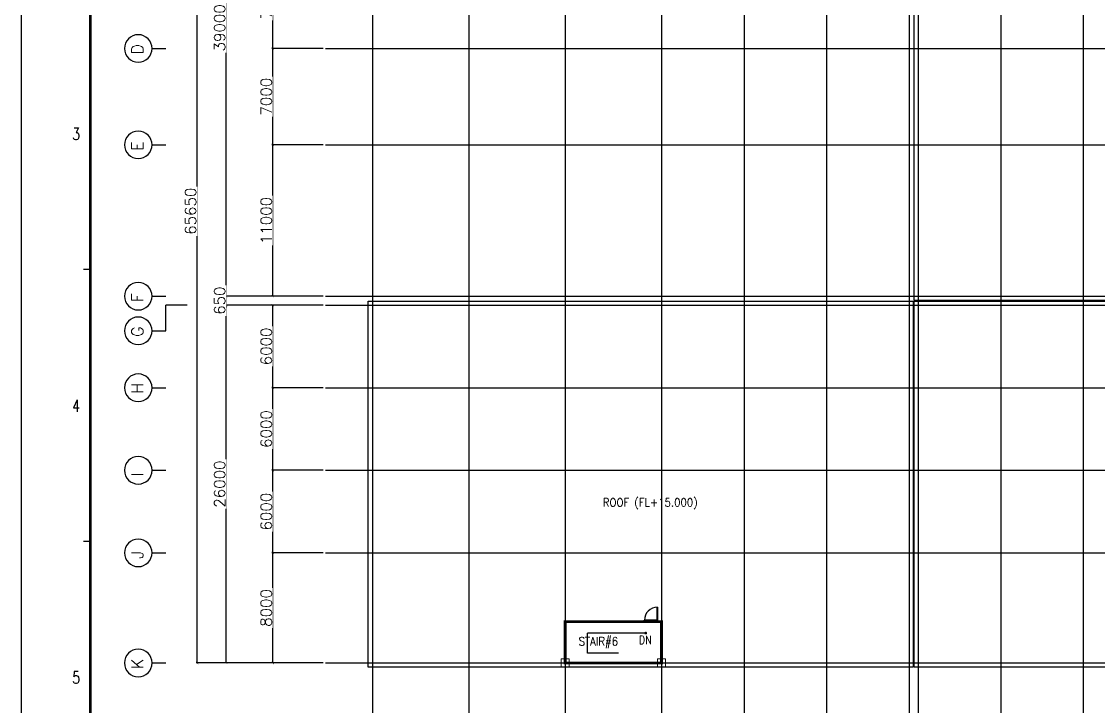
# Model space of a CAD drawing. Header units: millimetres. Extents: x -232466 to 860779, y -177975 to 311634.
# Drawn here: x 413279 to 491527, y -115107 to -65341 of the extents above; entities that cross this region are included whole.
import ezdxf
from ezdxf.enums import TextEntityAlignment as Align

# ---------------------------------------------------------------- set-up
doc = ezdxf.new("R2010")
doc.units = ezdxf.units.MM
doc.linetypes.add('AXES', pattern=[50.8, 31.75, -6.35, 6.35, -6.35])
doc.linetypes.add('CENTER', pattern=[2, 1.25, -0.25, 0.25, -0.25])
for name, color, linetype, lineweight in [('0 외형선', 3, 'Continuous', 25), ('COLUMN', 2, 'Continuous', 9), ('TEXT', 7, 'Continuous', 15)]:
    doc.layers.add(name, color=color, linetype=linetype, lineweight=lineweight)
for name, color, linetype in [('Center Line', 1, 'CENTER'), ('dim', 7, 'Continuous'), ('DOOR', 4, 'Continuous'), ('G', 3, 'Continuous'), ('LED', 7, 'Continuous'), ('SYM', 7, 'Continuous'), ('TITLEBOX', 7, 'Continuous')]:
    doc.layers.add(name, color=color, linetype=linetype)
doc.styles.add('ROMAND', font='romand')
doc.styles.add('RomanS', font='romans.shx')
doc.styles.add('TBOX', font='romans.shx')
doc.dimstyles.new('HYUNDAI', dxfattribs={"dimscale": 120, "dimtxt": 3, "dimasz": 3, "dimexe": 1, "dimexo": 2, "dimgap": 1, "dimtad": 1, "dimdec": 0, "dimdsep": 46, "dimtxsty": 'RomanS', "dimcen": 0, "dimclrd": 256, "dimclre": 256, "dimclrt": 3, "dimadec": 0, "dimazin": 0, "dimtfac": 1, "dimtdec": 0, "dimtix": 1, "dimtmove": 2, "dimatfit": 3, "dimfxl": 1, "dimtvp": 1, "dimtolj": 1, "dimarcsym": 0})

# ---------------------------------------------------------------- blocks, each defined once
blk = doc.blocks.new('_ArchTick')
at = {"color": 0, "linetype": 'ByBlock', "const_width": 0.15}
blk.add_lwpolyline([(-0.5, -0.5), (0.5, 0.5)], dxfattribs=at)
blk = doc.blocks.new('*D930')
at = {"layer": 'Defpoints', "color": 0}
for p in [(426043, -46298), (435355, -46298), (435355, -111948)]:
    blk.add_point(p, dxfattribs=at)
at = {"layer": 'dim', "lineweight": -2}
for p, q in [((435195, -46298), (425963, -46298)), ((426043, -111948), (426043, -46298)), ((435195, -111948), (425963, -111948))]:
    blk.add_line(p, q, dxfattribs=at)
at = {"layer": 'dim', "lineweight": -2, "xscale": 160, "yscale": 160, "zscale": 160}
for p, rotation in [((426043, -46298), 90), ((426043, -111948), 270)]:
    blk.add_blockref('_ArchTick', p, dxfattribs=dict(at, rotation=rotation))
at = {"layer": 'dim', "color": 0, "insert": (425563, -79123), "char_height": 800, "attachment_point": 5, "rotation": 90, "style": 'RomanS', "bg_fill": 3, "box_fill_scale": 1.1, "bg_fill_color": 257, "bg_fill_transparency": 0}
blk.add_mtext('\\A1;65650', dxfattribs=at)
blk = doc.blocks.new('*D931')
at = {"layer": 'Defpoints', "color": 0}
for p in [(428155, -46298), (435355, -46298), (435355, -85298)]:
    blk.add_point(p, dxfattribs=at)
at = {"layer": 'dim', "lineweight": -2}
for p, q in [((435195, -46298), (428075, -46298)), ((428155, -85298), (428155, -46298)), ((435195, -85298), (428075, -85298))]:
    blk.add_line(p, q, dxfattribs=at)
at = {"layer": 'dim', "lineweight": -2, "xscale": 160, "yscale": 160, "zscale": 160}
for p, rotation in [((428155, -46298), 90), ((428155, -85298), 270)]:
    blk.add_blockref('_ArchTick', p, dxfattribs=dict(at, rotation=rotation))
at = {"layer": 'dim', "color": 0, "insert": (427675, -65798), "char_height": 800, "attachment_point": 5, "rotation": 90, "style": 'RomanS', "bg_fill": 3, "box_fill_scale": 1.1, "bg_fill_color": 257, "bg_fill_transparency": 0}
blk.add_mtext('\\A1;39000', dxfattribs=at)
blk = doc.blocks.new('*D935')
at = {"layer": 'Defpoints', "color": 0}
for p in [(428155, -85948), (435355, -85948), (435355, -111948)]:
    blk.add_point(p, dxfattribs=at)
at = {"layer": 'dim', "lineweight": -2}
for p, q in [((435195, -85948), (428075, -85948)), ((428155, -111948), (428155, -85948)), ((435195, -111948), (428075, -111948))]:
    blk.add_line(p, q, dxfattribs=at)
at = {"layer": 'dim', "lineweight": -2, "xscale": 160, "yscale": 160, "zscale": 160}
for p, rotation in [((428155, -85948), 90), ((428155, -111948), 270)]:
    blk.add_blockref('_ArchTick', p, dxfattribs=dict(at, rotation=rotation))
at = {"layer": 'dim', "color": 0, "insert": (427675, -98948), "char_height": 800, "attachment_point": 5, "rotation": 90, "style": 'RomanS', "bg_fill": 3, "box_fill_scale": 1.1, "bg_fill_color": 257, "bg_fill_transparency": 0}
blk.add_mtext('\\A1;26000', dxfattribs=at)
blk = doc.blocks.new('*D938')
at = {"layer": 'Defpoints', "color": 0}
for p in [(431536, -60298), (435355, -60298), (435355, -67298)]:
    blk.add_point(p, dxfattribs=at)
at = {"layer": 'dim', "lineweight": -2}
for p, q in [((435195, -60298), (431456, -60298)), ((431536, -67298), (431536, -60298)), ((435195, -67298), (431456, -67298))]:
    blk.add_line(p, q, dxfattribs=at)
at = {"layer": 'dim', "lineweight": -2, "xscale": 160, "yscale": 160, "zscale": 160}
for p, rotation in [((431536, -60298), 90), ((431536, -67298), 270)]:
    blk.add_blockref('_ArchTick', p, dxfattribs=dict(at, rotation=rotation))
at = {"layer": 'dim', "color": 0, "insert": (431056, -63798), "char_height": 800, "attachment_point": 5, "rotation": 90, "style": 'RomanS', "bg_fill": 3, "box_fill_scale": 1.1, "bg_fill_color": 257, "bg_fill_transparency": 0}
blk.add_mtext('\\A1;7000', dxfattribs=at)
blk = doc.blocks.new('*D939')
at = {"layer": 'Defpoints', "color": 0}
for p in [(431536, -67298), (435355, -67298), (435355, -74298)]:
    blk.add_point(p, dxfattribs=at)
at = {"layer": 'dim', "lineweight": -2}
for p, q in [((435195, -67298), (431456, -67298)), ((431536, -74298), (431536, -67298)), ((435195, -74298), (431456, -74298))]:
    blk.add_line(p, q, dxfattribs=at)
at = {"layer": 'dim', "lineweight": -2, "xscale": 160, "yscale": 160, "zscale": 160}
for p, rotation in [((431536, -67298), 90), ((431536, -74298), 270)]:
    blk.add_blockref('_ArchTick', p, dxfattribs=dict(at, rotation=rotation))
at = {"layer": 'dim', "color": 0, "insert": (431056, -70798), "char_height": 800, "attachment_point": 5, "rotation": 90, "style": 'RomanS', "bg_fill": 3, "box_fill_scale": 1.1, "bg_fill_color": 257, "bg_fill_transparency": 0}
blk.add_mtext('\\A1;7000', dxfattribs=at)
blk = doc.blocks.new('*D990')
at = {"layer": 'Defpoints', "color": 0}
for p in [(435355, -85298), (435355, -85948)]:
    blk.add_point(p, dxfattribs=at)
at = {"layer": 'dim', "lineweight": -2}
for p, q in [((428155, -85298), (428155, -85138)), ((435195, -85298), (428075, -85298)), ((435195, -85948), (428075, -85948)), ((428155, -85948), (428155, -85298)), ((428155, -85948), (428155, -86108))]:
    blk.add_line(p, q, dxfattribs=at)
at = {"layer": 'dim', "lineweight": -2, "xscale": 160, "yscale": 160, "zscale": 160}
for p, rotation in [((428155, -85298), 270), ((428155, -85948), 90)]:
    blk.add_blockref('_ArchTick', p, dxfattribs=dict(at, rotation=rotation))
at = {"layer": 'dim', "color": 0, "insert": (427675, -85623), "char_height": 800, "attachment_point": 5, "rotation": 90, "style": 'RomanS', "bg_fill": 3, "box_fill_scale": 1.1, "bg_fill_color": 257, "bg_fill_transparency": 0}
blk.add_mtext('\\A1;650', dxfattribs=at)
at = {"layer": 'Defpoints', "color": 0}
blk.add_point((428155, -85298), dxfattribs=at)
blk = doc.blocks.new('*D991')
at = {"layer": 'Defpoints', "color": 0}
for p in [(431536, -74298), (435355, -74298), (435355, -85298)]:
    blk.add_point(p, dxfattribs=at)
at = {"layer": 'dim', "lineweight": -2}
for p, q in [((435195, -74298), (431456, -74298)), ((431536, -85298), (431536, -74298)), ((435195, -85298), (431456, -85298))]:
    blk.add_line(p, q, dxfattribs=at)
at = {"layer": 'dim', "lineweight": -2, "xscale": 160, "yscale": 160, "zscale": 160}
for p, rotation in [((431536, -74298), 90), ((431536, -85298), 270)]:
    blk.add_blockref('_ArchTick', p, dxfattribs=dict(at, rotation=rotation))
at = {"layer": 'dim', "color": 0, "insert": (431056, -79798), "char_height": 800, "attachment_point": 5, "rotation": 90, "style": 'RomanS', "bg_fill": 3, "box_fill_scale": 1.1, "bg_fill_color": 257, "bg_fill_transparency": 0}
blk.add_mtext('\\A1;11000', dxfattribs=at)
blk = doc.blocks.new('*D992')
at = {"layer": 'Defpoints', "color": 0}
for p in [(431536, -85948), (435355, -85948), (435355, -91948)]:
    blk.add_point(p, dxfattribs=at)
at = {"layer": 'dim', "lineweight": -2}
for p, q in [((435195, -85948), (431456, -85948)), ((431536, -91948), (431536, -85948)), ((435195, -91948), (431456, -91948))]:
    blk.add_line(p, q, dxfattribs=at)
at = {"layer": 'dim', "lineweight": -2, "xscale": 160, "yscale": 160, "zscale": 160}
for p, rotation in [((431536, -85948), 90), ((431536, -91948), 270)]:
    blk.add_blockref('_ArchTick', p, dxfattribs=dict(at, rotation=rotation))
at = {"layer": 'dim', "color": 0, "insert": (431056, -88948), "char_height": 800, "attachment_point": 5, "rotation": 90, "style": 'RomanS', "bg_fill": 3, "box_fill_scale": 1.1, "bg_fill_color": 257, "bg_fill_transparency": 0}
blk.add_mtext('\\A1;6000', dxfattribs=at)
blk = doc.blocks.new('*D993')
at = {"layer": 'Defpoints', "color": 0}
for p in [(431536, -91948), (435355, -91948), (435355, -97948)]:
    blk.add_point(p, dxfattribs=at)
at = {"layer": 'dim', "lineweight": -2}
for p, q in [((435195, -91948), (431456, -91948)), ((431536, -97948), (431536, -91948)), ((435195, -97948), (431456, -97948))]:
    blk.add_line(p, q, dxfattribs=at)
at = {"layer": 'dim', "lineweight": -2, "xscale": 160, "yscale": 160, "zscale": 160}
for p, rotation in [((431536, -91948), 90), ((431536, -97948), 270)]:
    blk.add_blockref('_ArchTick', p, dxfattribs=dict(at, rotation=rotation))
at = {"layer": 'dim', "color": 0, "insert": (431056, -94948), "char_height": 800, "attachment_point": 5, "rotation": 90, "style": 'RomanS', "bg_fill": 3, "box_fill_scale": 1.1, "bg_fill_color": 257, "bg_fill_transparency": 0}
blk.add_mtext('\\A1;6000', dxfattribs=at)
blk = doc.blocks.new('*D994')
at = {"layer": 'Defpoints', "color": 0}
for p in [(431536, -97948), (435355, -97948), (435355, -103948)]:
    blk.add_point(p, dxfattribs=at)
at = {"layer": 'dim', "lineweight": -2}
for p, q in [((435195, -97948), (431456, -97948)), ((431536, -103948), (431536, -97948)), ((435195, -103948), (431456, -103948))]:
    blk.add_line(p, q, dxfattribs=at)
at = {"layer": 'dim', "lineweight": -2, "xscale": 160, "yscale": 160, "zscale": 160}
for p, rotation in [((431536, -97948), 90), ((431536, -103948), 270)]:
    blk.add_blockref('_ArchTick', p, dxfattribs=dict(at, rotation=rotation))
at = {"layer": 'dim', "color": 0, "insert": (431056, -100948), "char_height": 800, "attachment_point": 5, "rotation": 90, "style": 'RomanS', "bg_fill": 3, "box_fill_scale": 1.1, "bg_fill_color": 257, "bg_fill_transparency": 0}
blk.add_mtext('\\A1;6000', dxfattribs=at)
blk = doc.blocks.new('*D995')
at = {"layer": 'Defpoints', "color": 0}
for p in [(431536, -103948), (435355, -103948), (435355, -111948)]:
    blk.add_point(p, dxfattribs=at)
at = {"layer": 'dim', "lineweight": -2}
for p, q in [((435195, -103948), (431456, -103948)), ((431536, -111948), (431536, -103948)), ((435195, -111948), (431456, -111948))]:
    blk.add_line(p, q, dxfattribs=at)
at = {"layer": 'dim', "lineweight": -2, "xscale": 160, "yscale": 160, "zscale": 160}
for p, rotation in [((431536, -103948), 90), ((431536, -111948), 270)]:
    blk.add_blockref('_ArchTick', p, dxfattribs=dict(at, rotation=rotation))
at = {"layer": 'dim', "color": 0, "insert": (431056, -107948), "char_height": 800, "attachment_point": 5, "rotation": 90, "style": 'RomanS', "bg_fill": 3, "box_fill_scale": 1.1, "bg_fill_color": 257, "bg_fill_transparency": 0}
blk.add_mtext('\\A1;8000', dxfattribs=at)
blk = doc.blocks.new('주열')
at = {"layer": 'SYM'}
blk.add_line((0, 600), (0, 0), dxfattribs=at)
blk.add_circle((0, 1200), 600, dxfattribs=at)
blk = doc.blocks.new('column600')
at = {"layer": 'COLUMN', "linetype": 'Continuous'}
blk.add_lwpolyline([(-300, -300), (300, -300), (300, 300), (-300, 300)], close=True, dxfattribs=at)
blk = doc.blocks.new('SD1')
at = {"color": 8}
for p, q in [((-55, 200), (-975, 200)), ((-955, 155), (-45, 155))]:
    blk.add_line(p, q, dxfattribs=at)
for points in [[(-25, 1150), (-25, 200), (-55, 200), (-55, 1150)], [(-1000, 180), (-1000, 200), (-975, 200), (-975, 155), (-955, 155), (-955, 95), (-975, 50), (-1000, 50), (-1000, 70)], [(0, 180), (0, 200), (-25, 200), (-25, 155), (-45, 155), (-45, 95), (-25, 50), (0, 50), (0, 70)]]:
    blk.add_lwpolyline(points)
blk.add_arc((-25, 200), 950, 90, 180)

msp = doc.modelspace()

# ---------------------------------------------------------------- linework, layer by layer
for p, q in [((423761, -87810.1), (423761, -85948.2)), ((458629.1, -109777.3), (454389.9, -109777.3)), ((454389.9, -111222.3), (454389.9, -109777.3)), ((456649.1, -111222.3), (454389.9, -111222.3))]:
    msp.add_line(p, q)
at = {"linetype": 'Continuous'}
msp.add_lwpolyline([(478126.6, -45999), (538726.6, -45999), (538726.6, -85599), (478126.6, -85599)], close=True, dxfattribs=at)
for points in [[(438475.1, -85649), (478075.1, -85649), (478075.1, -112249), (438475.1, -112249)], [(478126.6, -85649), (520726.6, -85649), (520726.6, -112249), (478126.6, -112249)]]:
    msp.add_lwpolyline(points, close=True)
msp.add_lwpolyline([(456649.1, -111222.3, 0, 160, 0), (456169.1, -111222.3, 0, 0, 0), (456649.1, -111222.3, 0, 0, 0)], format="xyseb")
at = {"layer": '0 외형선', "linetype": 'Continuous', "const_width": 200}
msp.add_lwpolyline([(452776.8, -108947.6), (459776, -108947.6), (459776.7, -111948.4), (452776.8, -111947.6)], close=True, dxfattribs=at)
at = {"layer": 'Center Line', "linetype": 'AXES'}
for p, q in [((438776.7, -38712.6), (438776.7, -121886.7)), ((438776.7, -38712.6), (438776.7, -121886.7)), ((445776.7, -38712.6), (445776.7, -121886.7)), ((452776.7, -38712.6), (452776.7, -121886.7)), ((459776.7, -38712.6), (459776.7, -121886.7)), ((465776.7, -38712.6), (465776.7, -121886.7)), ((471776.7, -38712.6), (471776.7, -121886.7)), ((477776.7, -38712.6), (477776.7, -121886.7)), ((478426.7, -38712.6), (478426.7, -121886.7)), ((484426.7, -38712.6), (484426.7, -121886.7)), ((490426.7, -38712.6), (490426.7, -121886.7))]:
    msp.add_line(p, q, dxfattribs=at)
at = {"layer": 'LED', "const_width": 100}
msp.add_lwpolyline([(458617.7, -109728.6, -1), (458640.5, -109826, -1)], format="xyb", close=True, dxfattribs=at)
at = {"layer": 'TITLEBOX', "color": 4, "linetype": 'Continuous'}
for p, q in [((418278.6, -83364.9), (417778.6, -83364.9)), ((418278.6, -103114.9), (417778.6, -103114.9))]:
    msp.add_line(p, q, dxfattribs=at)
at = {"layer": 'TITLEBOX', "color": 7}
msp.add_lwpolyline([(413278.6, -19364.9), (623528.6, -19364.9), (623528.6, -167864.9), (413278.6, -167864.9)], close=True, dxfattribs=at)
at = {"layer": 'TITLEBOX', "color": 4, "const_width": 175}
msp.add_lwpolyline([(418278.6, -24364.9), (618343.6, -24364.9), (618343.6, -162093.5), (418278.6, -162093.5)], close=True, dxfattribs=at)

# ---------------------------------------------------------------- block references
at = {"layer": 'COLUMN', "linetype": 'Continuous'}
for p in [(452776.6, -111949), (459776.6, -111949)]:
    msp.add_blockref('column600', p, dxfattribs=at)
at = {"layer": 'DOOR'}
msp.add_blockref('SD1', (459511, -109042.6), dxfattribs=at)
at = {"layer": 'SYM', "xscale": -1.666666666666667, "yscale": 1.666666666666667, "zscale": 1.666666666666667}
for p, rotation in [((423761, -67298.2), 89.99999999999946), ((423761, -74298.2), 89.99999999999946), ((423761, -85298.2), 89.99999999999947), ((423761, -87810.1), 89.99999999999946), ((423761, -91948.2), 89.99999999999947), ((423761, -97948.2), 89.99999999999947), ((423761, -103948.2), 89.99999999999947), ((423761, -111948.2), 89.99999999999947)]:
    msp.add_blockref('주열', p, dxfattribs=dict(at, rotation=rotation))

# ---------------------------------------------------------------- texts
at = {"layer": 'G', "color": 3, "style": 'RomanS', "width": 0.9}
for s, p in [('ROOF (FL+15.000)', (458958.1, -100322.9)), ('STAIR#6', (455190.3, -110414.7))]:
    msp.add_text(s, height=600, dxfattribs=at).set_placement(p, align=Align.MIDDLE)
at = {"layer": 'SYM', "style": 'ROMAND'}
for s, p in [('D', (422121.3, -67737.9)), ('E', (422121.3, -74737.9)), ('F', (422121.3, -85737.9)), ('G', (422121.3, -88249.8)), ('H', (422121.3, -92387.9)), ('I', (422121.3, -98387.9)), ('J', (422121.3, -104387.9)), ('K', (422121.3, -112387.9))]:
    msp.add_text(s, height=840.9, rotation=90, dxfattribs=at).set_placement(p)
at = {"layer": 'TEXT', "color": 0, "linetype": 'Continuous', "style": 'RomanS', "width": 0.85}
msp.add_text('DN', height=600, dxfattribs=at).set_placement((458131.6, -110571.1))
at = {"layer": 'TITLEBOX', "color": 4, "linetype": 'Continuous', "style": 'TBOX', "width": 0.75}
for s, p in [('3', (416964, -73948)), ('4', (416964, -93698)), ('5', (416964, -113448))]:
    msp.add_text(s, height=875, dxfattribs=at).set_placement(p)

# ---------------------------------------------------------------- next in the draw order: dimensions: what is measured, and where the dimension line sits
at = {"layer": 'dim'}
dim = msp.add_linear_dim(base=(426043.5, -46298.2), p1=(435355.3, -111948.2), p2=(435355.3, -46298.2), angle=90, dimstyle='HYUNDAI', override={"dimscale": 80, "dimtxt": 10, "dimasz": 2, "dimpost": '\\X', "dimblk1": 'ArchTick', "dimblk2": 'ArchTick', "dimsah": 1, "dimclrt": 0, "dimtfill": 1, "dimtfillclr": 0}, dxfattribs=at)
dim.commit()
dim.dimension.update_dxf_attribs({"geometry": '*D930', "text_midpoint": (425563.5, -79123.2)})

# ---------------------------------------------------------------- next in the draw order: linework, layer by layer
msp.add_line((425324.7, -85948.2), (423761, -85948.2))

# ---------------------------------------------------------------- next in the draw order: dimensions: what is measured, and where the dimension line sits
for base, p1, p2, picture, middle in [((428155.3, -46298.2), (435355.3, -85298.2), (435355.3, -46298.2), '*D931', (427675.3, -65798.2)), ((428155.3, -85948.2), (435355.3, -111948.2), (435355.3, -85948.2), '*D935', (427675.3, -98948.2))]:
    dim = msp.add_linear_dim(base=base, p1=p1, p2=p2, angle=90, dimstyle='HYUNDAI', override={"dimscale": 80, "dimtxt": 10, "dimasz": 2, "dimpost": '\\X', "dimblk1": 'ArchTick', "dimblk2": 'ArchTick', "dimsah": 1, "dimclrt": 0, "dimtfill": 1, "dimtfillclr": 0}, dxfattribs=at)
    dim.commit()
    dim.dimension.update_dxf_attribs({"geometry": picture, "text_midpoint": middle})

# ---------------------------------------------------------------- next in the draw order: linework, layer by layer
at = {"layer": 'Center Line', "linetype": 'AXES'}
for p, q in [((435355.3, -85298.2), (591076.7, -85298.2)), ((435355.3, -85948.2), (591076.7, -85948.2)), ((435355.3, -91948.2), (591076.7, -91948.2)), ((435355.3, -97948.2), (591076.7, -97948.2)), ((435355.3, -103948.2), (591076.7, -103948.2)), ((435355.3, -111948.2), (591076.7, -111948.2))]:
    msp.add_line(p, q, dxfattribs=at)

# ---------------------------------------------------------------- next in the draw order: dimensions: what is measured, and where the dimension line sits
at = {"layer": 'dim'}
dim = msp.add_linear_dim(base=(431536.2, -60298.2), p1=(435355.3, -67298.2), p2=(435355.3, -60298.2), angle=90, dimstyle='HYUNDAI', override={"dimscale": 80, "dimtxt": 10, "dimasz": 2, "dimpost": '\\X', "dimblk1": 'ArchTick', "dimblk2": 'ArchTick', "dimsah": 1, "dimclrt": 0, "dimtfill": 1, "dimtfillclr": 0}, dxfattribs=at)
dim.commit()
dim.dimension.update_dxf_attribs({"geometry": '*D938', "text_midpoint": (431056.2, -63798.2)})

# ---------------------------------------------------------------- next in the draw order: dimensions: what is measured, and where the dimension line sits
for base, p1, p2, picture, middle in [((431536.2, -67298.2), (435355.3, -74298.2), (435355.3, -67298.2), '*D939', (431056.2, -70798.2)), ((428155.3, -85298.2), (435355.3, -85948.2), (435355.3, -85298.2), '*D990', (427675.3, -85623.2))]:
    dim = msp.add_linear_dim(base=base, p1=p1, p2=p2, angle=90, dimstyle='HYUNDAI', override={"dimscale": 80, "dimtxt": 10, "dimasz": 2, "dimpost": '\\X', "dimblk1": 'ArchTick', "dimblk2": 'ArchTick', "dimsah": 1, "dimclrt": 0, "dimtfill": 1, "dimtfillclr": 0}, dxfattribs=at)
    dim.commit()
    dim.dimension.update_dxf_attribs({"geometry": picture, "text_midpoint": middle})

# ---------------------------------------------------------------- next in the draw order: linework, layer by layer
at = {"layer": 'Center Line', "linetype": 'AXES'}
for p, q in [((435355.3, -67298.2), (591076.7, -67298.2)), ((435355.3, -74298.2), (591076.7, -74298.2))]:
    msp.add_line(p, q, dxfattribs=at)

# ---------------------------------------------------------------- next in the draw order: dimensions: what is measured, and where the dimension line sits
at = {"layer": 'dim'}
dim = msp.add_linear_dim(base=(431536.2, -85948.2), p1=(435355.3, -91948.2), p2=(435355.3, -85948.2), angle=90, dimstyle='HYUNDAI', override={"dimscale": 80, "dimtxt": 10, "dimasz": 2, "dimpost": '\\X', "dimblk1": 'ArchTick', "dimblk2": 'ArchTick', "dimsah": 1, "dimclrt": 0, "dimtfill": 1, "dimtfillclr": 0}, dxfattribs=at)
dim.commit()
dim.dimension.update_dxf_attribs({"geometry": '*D992', "text_midpoint": (431056.2, -88948.2)})

# ---------------------------------------------------------------- next in the draw order: dimensions: what is measured, and where the dimension line sits
for base, p1, p2, picture, middle in [((431536.2, -74298.2), (435355.3, -85298.2), (435355.3, -74298.2), '*D991', (431056.2, -79798.2)), ((431536.2, -91948.2), (435355.3, -97948.2), (435355.3, -91948.2), '*D993', (431056.2, -94948.2))]:
    dim = msp.add_linear_dim(base=base, p1=p1, p2=p2, angle=90, dimstyle='HYUNDAI', override={"dimscale": 80, "dimtxt": 10, "dimasz": 2, "dimpost": '\\X', "dimblk1": 'ArchTick', "dimblk2": 'ArchTick', "dimsah": 1, "dimclrt": 0, "dimtfill": 1, "dimtfillclr": 0}, dxfattribs=at)
    dim.commit()
    dim.dimension.update_dxf_attribs({"geometry": picture, "text_midpoint": middle})

# ---------------------------------------------------------------- next in the draw order: dimensions: what is measured, and where the dimension line sits
dim = msp.add_linear_dim(base=(431536.2, -97948.2), p1=(435355.3, -103948.2), p2=(435355.3, -97948.2), angle=90, dimstyle='HYUNDAI', override={"dimscale": 80, "dimtxt": 10, "dimasz": 2, "dimpost": '\\X', "dimblk1": 'ArchTick', "dimblk2": 'ArchTick', "dimsah": 1, "dimclrt": 0, "dimtfill": 1, "dimtfillclr": 0}, dxfattribs=at)
dim.commit()
dim.dimension.update_dxf_attribs({"geometry": '*D994', "text_midpoint": (431056.2, -100948.2)})

# ---------------------------------------------------------------- next in the draw order: dimensions: what is measured, and where the dimension line sits
dim = msp.add_linear_dim(base=(431536.2, -103948.2), p1=(435355.3, -111948.2), p2=(435355.3, -103948.2), angle=90, dimstyle='HYUNDAI', override={"dimscale": 80, "dimtxt": 10, "dimasz": 2, "dimpost": '\\X', "dimblk1": 'ArchTick', "dimblk2": 'ArchTick', "dimsah": 1, "dimclrt": 0, "dimtfill": 1, "dimtfillclr": 0}, dxfattribs=at)
dim.commit()
dim.dimension.update_dxf_attribs({"geometry": '*D995', "text_midpoint": (431056.2, -107948.2)})

doc.saveas('drawing.dxf')
